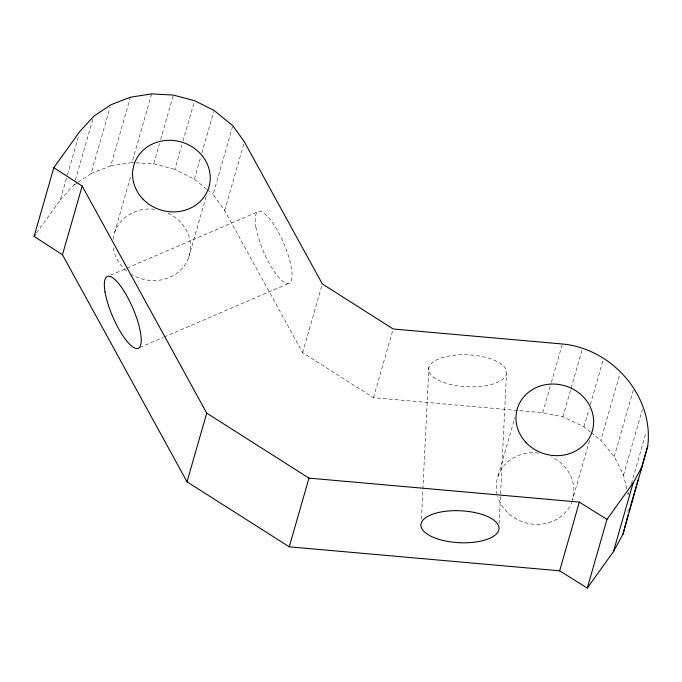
<?xml version="1.0" encoding="UTF-8"?>
<svg xmlns="http://www.w3.org/2000/svg" width="682" height="682" viewBox="0 0 682 682"><rect width="100%" height="100%" fill="white"/><g stroke="black" fill="none" stroke-linecap="round" stroke-linejoin="round"><path stroke-width="0.51" stroke-dasharray="3.41 2.56" d="M628.045 512.804L628.088 507.536M421.391 519.053L428.893 367.385M499.088 523.819L506.479 374.265A39.096 15.976 2.8 0 0 452.183 355.51A39.096 15.976 2.8 0 0 444.391 382.704A39.096 15.976 2.8 0 0 506.479 374.265M36.53 233.031L60.255 199.988L67.211 175.743M67.501 174.728L78.797 135.326M60.255 199.988L73.946 185.086L75.105 181.037M75.395 180.031L93.067 118.395M78.225 182.196L91.056 173.526L110.177 106.844M91.056 173.526L110.714 165.914L130.415 97.202M110.714 165.914L131.95 162.606L151.651 93.903M114.687 232.264L131.208 174.669M136.093 162.836L153.689 163.791L159.486 143.578M160.645 139.537L173.1 96.094M206.603 189.102L194.361 179.136L174.848 169.392L182.674 142.112M182.964 141.097L194.549 100.689M194.361 179.136L200.73 156.903M201.889 152.862L213.773 111.439M188.726 257.361L206.109 196.731M590.382 431.919L583.945 426.813L562.897 416.779L542.702 412.712L373.472 397.691L302.637 352.662L224.685 210.525L213.134 194.413L232.545 126.716M224.685 210.525L243.806 143.842M302.637 352.662L321.759 285.98M373.472 397.691L393.173 328.988M498.09 476.01L514.893 417.41M542.702 412.712L551.099 383.412M551.388 382.397L562.403 344.001M562.897 416.779L582.309 349.082M583.945 426.813L589.163 408.629M590.322 404.588L603.067 360.13M589.512 440.487L572.42 500.094A39.096 35.515 16 0 0 551.585 456.949M626.801 488.968L623.527 475.132L614.252 456.59L600.833 440.214L619.955 373.531M614.252 456.59L633.373 389.908M623.527 475.132L642.359 409.456M628.489 493.887L629.068 491.867M631.387 483.785L646.161 432.26M73.946 185.086L77.364 182.776M110.569 275.153L126.144 268.452M127.116 268.035L257.532 211.914M139.844 347.488L163.203 337.437M164.174 337.019L289.722 282.996M131.95 162.606L135.053 162.776M153.689 163.791L174.848 169.392M591.183 432.558L600.833 440.214M207.422 189.767L213.134 194.413M627.73 492.924L628.199 494.902M168.181 213.202A39.096 35.515 16 0 1 185.964 263.261A39.096 35.515 16 0 1 131.643 274.479M126.69 270.984A39.096 35.515 16 0 1 112.973 245.529M113.076 239.314A39.096 35.515 16 0 1 155.487 209.4M572.13 501.108A39.096 35.515 16 0 1 534.475 524.279A39.096 35.515 16 0 1 497.724 496.487M497.178 494.459A39.096 35.515 16 0 1 538.891 453.146M255.895 227.08A39.096 10.929 66.7 0 0 286.849 283.524A39.096 10.929 66.7 0 0 278.128 231.752A39.096 10.929 66.7 0 0 255.895 227.08"/><path stroke-width="1.02" d="M647.73 446.207C654.072 395.952 611.856 348.502 562.403 344.001L393.173 328.988L322.339 283.959L244.386 141.822L232.835 125.71L214.063 110.433L194.549 100.689L173.39 95.079L151.651 93.903L130.415 97.202L110.757 104.823L93.647 116.375L79.956 131.285L53.801 167.712L34.1 236.415L62.471 254.736L187.021 481.824L289.262 546.819L559.649 570.808L587.27 588.097L613.425 551.67L623.016 534.151L647.73 446.207L642.222 465.405M623.016 534.151L628.028 514.91M62.471 254.736L82.172 186.033L53.801 167.712M187.021 481.824L206.723 413.122L82.172 186.033M289.262 546.819L308.963 478.116L206.723 413.122M559.649 570.808L579.35 502.105L308.963 478.116M587.27 588.097L606.971 519.394L633.126 482.967L642.717 465.448M613.425 551.67L633.126 482.967M629.188 510.869L630.057 507.834M630.628 505.814L634.107 493.691M634.686 491.671L636.136 486.616M636.715 484.595L638.164 479.548M640.773 470.452L641.643 467.426M34.1 236.415L35.319 234.727M579.35 502.105L606.971 519.394M436.676 538.618A39.096 15.976 2.8 0 0 498.772 530.187A39.096 15.976 2.8 0 0 444.476 511.423A39.096 15.976 2.8 0 0 436.676 538.618M105.045 291.998A39.096 10.929 66.7 0 0 135.999 348.442A39.096 10.929 66.7 0 0 127.278 296.67A39.096 10.929 66.7 0 0 105.045 291.998M142.734 198.871A39.096 35.515 16 0 0 208.428 188.65A39.096 35.515 16 0 0 163.075 140.79A39.096 35.515 16 0 0 142.734 198.871M526.129 442.618A39.096 35.515 16 0 0 591.831 432.397A39.096 35.515 16 0 0 546.47 384.537A39.096 35.515 16 0 0 526.129 442.618"/></g></svg>
